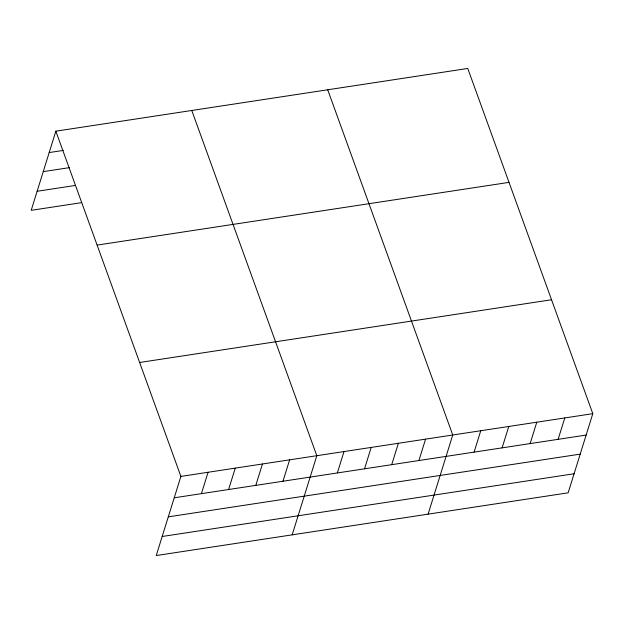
<?xml version="1.0" encoding="UTF-8"?>
<svg xmlns="http://www.w3.org/2000/svg" width="624" height="624" viewBox="0 0 624 624"><rect width="100%" height="100%" fill="white"/><g stroke="black" fill="none" stroke-linecap="round" stroke-linejoin="round"><path stroke-width="0.94" d="M55.848 131.18L180.89 476.408L156.242 555.547L568.152 492.82L592.8 413.673L467.758 68.453L55.848 131.18L31.2 210.327L81.822 202.613M201.412 493.654L208.073 472.267M228.602 489.512L235.264 468.125M255.785 485.371L262.447 463.991M282.968 481.237L289.63 459.849M292.172 534.846L316.82 455.707L191.779 110.479M337.342 472.953L344.003 451.565M364.533 468.811L371.194 447.424M391.716 464.669L398.377 443.282M418.899 460.535L425.568 439.148M428.103 514.145L452.751 435.006L327.709 89.778M474.1 452.127L480.761 430.739M502.109 447.86L508.771 426.473M530.119 443.594L536.78 422.206M558.129 439.327L564.79 417.94M49.187 152.568L63.25 150.423M43.251 171.631L69.498 167.63M37.136 191.264L75.574 185.414M97.11 245.107L509.02 182.372M139.628 362.482L551.538 299.754M180.89 476.408L592.8 413.673M174.229 497.796L586.139 435.061M168.293 516.851L580.203 454.124M162.178 536.492L574.088 473.756"/></g></svg>
